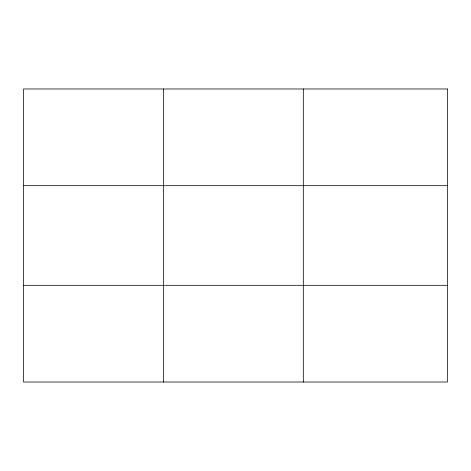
<?xml version="1.0" encoding="UTF-8"?>
<svg xmlns="http://www.w3.org/2000/svg" width="471" height="471" viewBox="0 0 471 471"><rect width="100%" height="100%" fill="white"/><g stroke="black" fill="none" stroke-linecap="round" stroke-linejoin="round"><path stroke-width="0.71" d="M163.437 382.022L163.437 88.978M303.324 382.022L303.324 88.978M23.55 185.686L447.45 185.686M23.55 285.314L447.45 285.314M447.45 88.978L447.45 382.022L23.55 382.022L23.55 88.978L447.45 88.978"/></g></svg>
